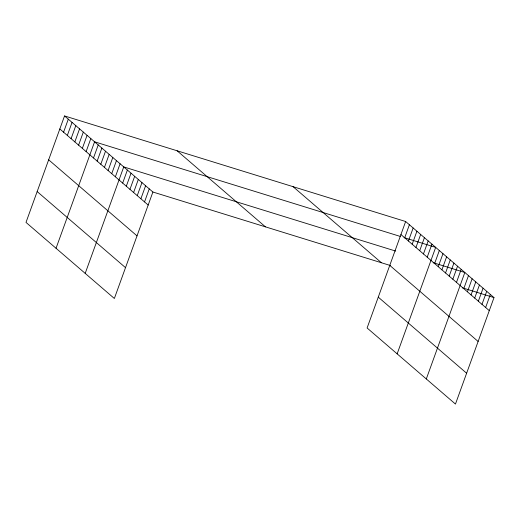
<?xml version="1.0" encoding="UTF-8"?>
<svg xmlns="http://www.w3.org/2000/svg" width="520" height="520" viewBox="0 0 520 520"><rect width="100%" height="100%" fill="white"/><g stroke="black" fill="none" stroke-linecap="round" stroke-linejoin="round"><path stroke-width="0.78" d="M64.539 115.934L26 222.404L114.355 298.486L152.899 192.017L64.539 115.934L405.646 221.514L494 297.596L455.462 404.066L367.101 327.983L405.646 221.514M63.577 132.203L68.296 119.171M67.334 135.434L72.052 122.401M71.091 138.665L75.803 125.638M74.841 141.901L79.56 128.869M78.598 145.132L83.317 132.106M82.355 148.369L87.074 135.337M86.112 151.6L90.825 138.573M56.043 248.268L94.581 141.804L400.368 236.451M93.509 157.976L98.228 144.944M97.156 161.109L101.868 148.083M100.796 164.249L105.515 151.216M104.442 167.388L109.161 154.356M108.088 170.528L112.808 157.495M111.735 173.667L116.448 160.635M115.375 176.8L120.094 163.774M85.195 273.377L123.741 166.914L395.688 251.082M122.668 183.079L127.38 170.047M126.308 186.219L131.027 173.186M129.954 189.358L134.673 176.326M133.601 192.498L138.32 179.465M137.248 195.631L141.96 182.605M140.888 198.77L145.607 185.738M144.534 201.91L149.253 188.877M404.684 237.783L409.396 224.75M408.434 241.014L413.153 227.981M412.191 244.25L416.91 231.218M415.948 247.481L420.667 234.448M419.705 250.712L424.418 237.686M423.456 253.948L428.175 240.916M427.213 257.179L431.932 244.153M397.144 353.853L435.682 247.383L404.047 237.594M434.61 263.556L439.329 250.523M438.256 266.689L442.975 253.663M441.903 269.828L446.622 256.802M445.549 272.968L450.262 259.935M449.189 276.107L453.908 263.075M452.835 279.247L457.554 266.214M456.482 282.38L461.201 269.353M426.303 378.957L464.841 272.493L433.206 262.697M463.769 288.659L468.488 275.626M467.415 291.798L472.134 278.766M471.062 294.938L475.774 281.905M474.701 298.077L479.421 285.044M478.348 301.21L483.067 288.184M481.995 304.35L486.714 291.317M485.641 307.489L490.353 294.457M152.899 192.017L390.267 265.486M462.365 287.807L494 297.596M400.926 234.546L489.281 310.628M389.766 265.382L478.121 341.458M293.079 186.674L381.433 262.756M378.268 297.147L466.622 373.23M177.106 150.781L265.46 226.857M59.826 128.966L148.18 205.049M48.659 159.803L137.02 235.879M37.16 191.568L125.515 267.651"/></g></svg>
